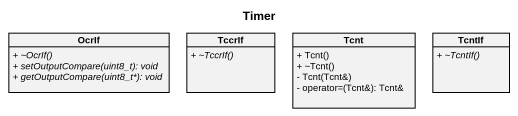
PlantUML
@startuml
title Timer
hide circle
hide empty members
skinparam classAttributeIconSize 0
class OcrIf {
  {abstract} + ~OcrIf()
  {abstract} + setOutputCompare(uint8_t): void
  {abstract} + getOutputCompare(uint8_t*): void
}
class TccrIf {
  {abstract} + ~TccrIf()
}
class Tcnt {
  + Tcnt()
  + ~Tcnt()
  - Tcnt(Tcnt&)
  - operator=(Tcnt&): Tcnt&
}
class TcntIf {
  {abstract} + ~TcntIf()
}
@enduml
